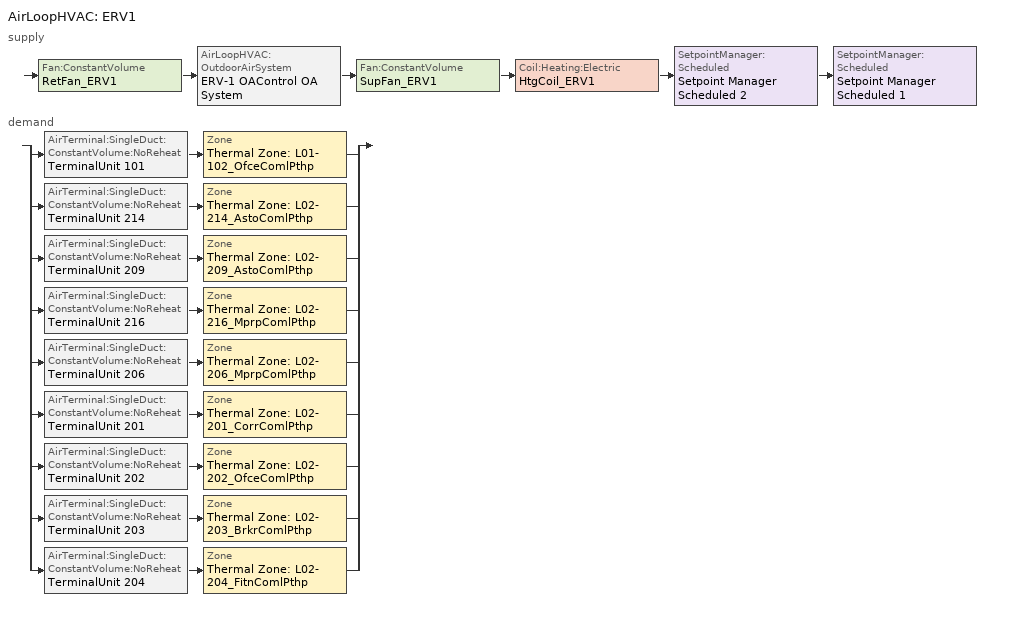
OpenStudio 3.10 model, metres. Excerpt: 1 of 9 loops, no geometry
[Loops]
AirLoopHVAC 'ERV1'
 supply: Fan:ConstantVolume 'RetFan_ERV1' > AirLoopHVAC:OutdoorAirSystem 'ERV-1 OAControl OA System' > Fan:ConstantVolume 'SupFan_ERV1' > Coil:Heating:Electric 'HtgCoil_ERV1' > SetpointManager:Scheduled 'Setpoint Manager Scheduled 2' > SetpointManager:Scheduled 'Setpoint Manager Scheduled 1'
 demand: split
  | AirTerminal:SingleDuct:ConstantVolume:NoReheat 'TerminalUnit 101' > Zone 'Thermal Zone: L01-102_OfceComlPthp'
  | AirTerminal:SingleDuct:ConstantVolume:NoReheat 'TerminalUnit 214' > Zone 'Thermal Zone: L02-214_AstoComlPthp'
  | AirTerminal:SingleDuct:ConstantVolume:NoReheat 'TerminalUnit 209' > Zone 'Thermal Zone: L02-209_AstoComlPthp'
  | AirTerminal:SingleDuct:ConstantVolume:NoReheat 'TerminalUnit 216' > Zone 'Thermal Zone: L02-216_MprpComlPthp'
  | AirTerminal:SingleDuct:ConstantVolume:NoReheat 'TerminalUnit 206' > Zone 'Thermal Zone: L02-206_MprpComlPthp'
  | AirTerminal:SingleDuct:ConstantVolume:NoReheat 'TerminalUnit 201' > Zone 'Thermal Zone: L02-201_CorrComlPthp'
  | AirTerminal:SingleDuct:ConstantVolume:NoReheat 'TerminalUnit 202' > Zone 'Thermal Zone: L02-202_OfceComlPthp'
  | AirTerminal:SingleDuct:ConstantVolume:NoReheat 'TerminalUnit 203' > Zone 'Thermal Zone: L02-203_BrkrComlPthp'
  | AirTerminal:SingleDuct:ConstantVolume:NoReheat 'TerminalUnit 204' > Zone 'Thermal Zone: L02-204_FitnComlPthp'
[Sizing:Zone] Zone Cooling Design Supply Air Temperature Input Method=TemperatureDifference; Zone Cooling Design Supply Air Temperature {C}=14; Zone Cooling Design Supply Air Temperature Difference {deltaC}=11.1111; Zone Heating Design Supply Air Temperature Input Method=TemperatureDifference; Zone Heating Design Supply Air Temperature {C}=40; Zone Heating Design Supply Air Temperature Difference {deltaC}=13.8889; Zone Cooling Design Supply Air Humidity Ratio {kg-H2O/kg-air}=0.0085; Zone Heating Design Supply Air Humidity Ratio {kg-H2O/kg-air}=0.008; Zone Heating Sizing Factor=1; Zone Cooling Sizing Factor=1; Cooling Design Air Flow Method=DesignDay; Cooling Minimum Air Flow per Zone Floor Area {m3/s-m2}=0; Cooling Minimum Air Flow {m3/s}=0; Cooling Minimum Air Flow Fraction=0; Heating Design Air Flow Method=DesignDay; Heating Maximum Air Flow per Zone Floor Area {m3/s-m2}=0; Heating Maximum Air Flow {m3/s}=0; Heating Maximum Air Flow Fraction=0; Account for Dedicated Outdoor Air System=No; Dedicated Outdoor Air System Control Strategy=NeutralSupplyAir; Dedicated Outdoor Air Low Setpoint Temperature for Design {C}=autosize; Dedicated Outdoor Air High Setpoint Temperature for Design {C}=autosize; Zone Load Sizing Method=Sensible Load Only No Latent Load; Zone Latent Cooling Design Supply Air Humidity Ratio Input Method=HumidityRatioDifference; Zone Cooling Design Supply Air Humidity Ratio Difference {kgWater/kgDryAir}=0.005; Zone Latent Heating Design Supply Air Humidity Ratio Input Method=HumidityRatioDifference; Zone Humidification Design Supply Air Humidity Ratio Difference {kgWater/kgDryAir}=0.005; Sizing Option=Coincident
Thermal Zone: L02-216_MprpComlPthp; Thermal Zone: L02-204_FitnComlPthp
[Zone equipment]
Thermal Zone: L02-216_MprpComlPthp: TerminalUnit 216, HP4
Thermal Zone: L02-204_FitnComlPthp: TerminalUnit 204, HP2/3
[SetpointManager:Scheduled] Control Variable=Temperature
Name | Schedule | Setpoint Node or NodeList
Setpoint Manager Scheduled 1 | ERV1 Cooling SP Schedule | ERV1 OS Generated Outlet Duct Outlet Node
Setpoint Manager Scheduled 2 | ERV1 Heating SP Schedule | HtgCoil_ERV1 Outlet Node
[AirLoopHVAC]
ERV1: Availability Schedule=GLBHHVAC; Design Supply Air Flow Rate {m3/s}=0.726799; Design Return Air Flow Fraction of Supply Air Flow=1
[Sizing:System]
ERV1: Central Heating Maximum System Air Flow Ratio=1; Preheat Design Temperature {C}=5.68434e-14; Preheat Design Humidity Ratio {kg-H2O/kg-Air}=0; Precool Design Temperature {C}=5.68434e-14; Precool Design Humidity Ratio {kg-H2O/kg-Air}=0; Central Cooling Design Supply Air Temperature {C}=12.8; Central Heating Design Supply Air Temperature {C}=32.2222; Sizing Option=Coincident; 100% Outdoor Air in Cooling=No; 100% Outdoor Air in Heating=No; Central Cooling Design Supply Air Humidity Ratio {kg-H2O/kg-Air}=0.0085; Central Heating Design Supply Air Humidity Ratio {kg-H2O/kg-Air}=0.008; Zone Maximum Outdoor Air Fraction=1; Cooling Supply Air Flow Rate Per Floor Area {m3/s-m2}=0.00996765; Cooling Fraction of Autosized Cooling Supply Air Flow Rate=1; Cooling Supply Air Flow Rate Per Unit Cooling Capacity {m3/s-W}=3.94755e-05; Heating Supply Air Flow Rate Per Floor Area {m3/s-m2}=0.00996765; Heating Fraction of Autosized Heating Supply Air Flow Rate=1; Heating Fraction of Autosized Cooling Supply Air Flow Rate=1; Heating Supply Air Flow Rate Per Unit Heating Capacity {m3/s-W}=3.15882e-05; Cooling Design Capacity Method=CoolingDesignCapacity; Cooling Design Capacity {W}=autosize; Cooling Design Capacity Per Floor Area {W/m2}=234.7; Fraction of Autosized Cooling Design Capacity=1; Heating Design Capacity Method=HeatingDesignCapacity; Heating Design Capacity {W}=autosize; Heating Design Capacity Per Floor Area {W/m2}=157; Fraction of Autosized Heating Design Capacity=1; Central Cooling Capacity Control Method=OnOff; Occupant Diversity=autosize
[Fan:ConstantVolume] Availability Schedule=Always On Discrete; Fan Total Efficiency=0.55575; Pressure Rise {Pa}=455.94; Maximum Flow Rate {m3/s}=0.726799; Motor Efficiency=0.855; Motor In Airstream Fraction=1
SupFan_ERV1; RetFan_ERV1
[Coil:Heating:Electric] Availability Schedule=Always On Discrete
Name | Nominal Capacity {W}
HtgCoil_ERV1 | 14999.4
CoilHtg_SuppHt_HP2/3 | 9622.11
[Coil:Cooling:DX:SingleSpeed]
CoilClg_HP2/3: Availability Schedule=Always On Discrete; Rated Total Cooling Capacity {W}=13698.2; Rated Sensible Heat Ratio=autosize; Rated COP {W/W}=4.58631; Rated Air Flow Rate {m3/s}=0.471947; Rated Evaporator Fan Power Per Volume Flow Rate 2017 {W/(m3/s)}=773.3; Rated Evaporator Fan Power Per Volume Flow Rate 2023 {W/(m3/s)}=934.4; Total Cooling Capacity Function of Temperature Curve=CoilClgDXQRatio_fTwbToadbSI; Total Cooling Capacity Function of Flow Fraction Curve=CoilClgDXSnglQRatio_fCFMRatio; Energy Input Ratio Function of Temperature Curve=CoilClgDXSEEREIR_fTwbToadbSI-9; Energy Input Ratio Function of Flow Fraction Curve=CoilClgDXSnglEIRRatio_fCFMRatio; Part Load Fraction Correlation Curve=CoilClgDXSEEREIRRatio_fQFrac; Minimum Outdoor Dry-Bulb Temperature for Compressor Operation {C}=-25; Nominal Time for Condensate Removal to Begin {s}=0; Ratio of Initial Moisture Evaporation Rate and Steady State Latent Capacity=0; Maximum Cycling Rate {cycles/hr}=0; Latent Capacity Time Constant {s}=0; Condenser Type=AirCooled; Evaporative Condenser Effectiveness=0.9; Evaporative Condenser Air Flow Rate {m3/s}=autosize; Evaporative Condenser Pump Rated Power Consumption {W}=autosize; Crankcase Heater Capacity {W}=0; Maximum Outdoor Dry-Bulb Temperature for Crankcase Heater Operation {C}=10; Basin Heater Capacity {W/K}=0; Basin Heater Setpoint Temperature {C}=2
[Controller:OutdoorAir]
ERV-1 OAControl: Minimum Outdoor Air Flow Rate {m3/s}=0.726799; Maximum Outdoor Air Flow Rate {m3/s}=0.726799; Economizer Control Type=NoEconomizer; Economizer Control Action Type=ModulateFlow; Economizer Maximum Limit Enthalpy {J/kg}=64000; Lockout Type=NoLockout; Minimum Limit Type=ProportionalMinimum; Minimum Outdoor Air Schedule=Always On Discrete; Controller Mechanical Ventilation=ERV-1 OAControl Mech Vent Controller; High Humidity Control=No; High Humidity Outdoor Air Flow Ratio=1; Control High Indoor Humidity Based on Outdoor Humidity Ratio=Yes; Heat Recovery Bypass Control Type=BypassWhenWithinEconomizerLimits; Economizer Operation Staging=InterlockedWithMechanicalCooling
[Controller:MechanicalVentilation]
ERV-1 OAControl Mech Vent Controller: Availability Schedule=Always On Discrete
[AirLoopHVAC:OutdoorAirSystem]
ERV-1 OAControl OA System: Controller=ERV-1 OAControl
[AirTerminal:SingleDuct:ConstantVolume:NoReheat] Availability Schedule=Always On Discrete
Name | Maximum Air Flow Rate {m3/s}
TerminalUnit 101 | 0.0589934
TerminalUnit 214; TerminalUnit 209 | 0.054274
TerminalUnit 216 | 0.0377558
TerminalUnit 206 | 0.0117987
TerminalUnit 201 | 0.0424753
TerminalUnit 202 | 0.0165182
TerminalUnit 203 | 0.0306766
TerminalUnit 204 | 0.420033
[Fan:OnOff]
Fan_HP2/3: Availability Schedule=Always On Discrete; Fan Total Efficiency=0.4; Pressure Rise {Pa}=84.7963; Maximum Flow Rate {m3/s}=0.471947; Motor Efficiency=0.8; Motor In Airstream Fraction=1; Fan Power Ratio Function of Speed Ratio Curve=Fan On Off Power Curve 2; Fan Efficiency Ratio Function of Speed Ratio Curve=Fan On Off Efficiency Curve 2
[Coil:Heating:DX:SingleSpeed]
CoilHtg_HP2/3: Availability Schedule=Always On Discrete; Rated Total Heating Capacity {W}=13498.8; Rated COP {W/W}=4.71585; Rated Air Flow Rate {m3/s}=0.471947; Rated Supply Fan Power Per Volume Flow Rate 2017 {W/(m3/s)}=773.3; Rated Supply Fan Power Per Volume Flow Rate 2023 {W/(m3/s)}=934.4; Total Heating Capacity Function of Temperature Curve=CoilHtgHPQRatio_fToadbSI; Total Heating Capacity Function of Flow Fraction Curve=CoilHtgHPQRatio_fCFMRatio; Energy Input Ratio Function of Temperature Curve=CoilHtgHPEIRRatio_fToadbSI; Energy Input Ratio Function of Flow Fraction Curve=CoilHtgHPEIRRatio_fCFMRatio; Part Load Fraction Correlation Curve=CoilHtgHPEIRRatio_fQFrac; Defrost Energy Input Ratio Function of Temperature Curve=CoilHtg_HP2/3 Defrost Curve; Minimum Outdoor Dry-Bulb Temperature for Compressor Operation {C}=-20; Maximum Outdoor Dry-Bulb Temperature for Defrost Operation {C}=4.44444; Crankcase Heater Capacity {W}=37.3317; Maximum Outdoor Dry-Bulb Temperature for Crankcase Heater Operation {C}=10; Defrost Strategy=ReverseCycle; Defrost Control=Timed; Defrost Time Period Fraction=0.058333; Resistive Defrost Heater Capacity {W}=2000
[ZoneHVAC:PackagedTerminalHeatPump]
HP2/3: Availability Schedule=AllOnHVACAvail; Supply Air Flow Rate During Cooling Operation {m3/s}=0.471947; Supply Air Flow Rate During Heating Operation {m3/s}=0.471947; Supply Air Flow Rate When No Cooling or Heating is Needed {m3/s}=0.471947; No Load Supply Air Flow Rate Control Set To Low Speed=Yes; Outdoor Air Flow Rate During Cooling Operation {m3/s}=0; Outdoor Air Flow Rate During Heating Operation {m3/s}=0; Outdoor Air Flow Rate When No Cooling or Heating is Needed {m3/s}=0; Supply Air Fan=Fan_HP2/3; Heating Coil=CoilHtg_HP2/3; Minimum Outdoor Dry-Bulb Temperature for Compressor Operation {C}=-20; Cooling Coil=CoilClg_HP2/3; Supplemental Heating Coil=CoilHtg_SuppHt_HP2/3; Maximum Supply Air Temperature from Supplemental Heater {C}=35; Maximum Outdoor Dry-Bulb Temperature for Supplemental Heater Operation {C}=5.68434e-14; Supply Air Fan Operating Mode Schedule=CyclingHVACAvail
[Curve:Biquadratic]
Name | Coefficient1 Constant | Coefficient2 x | Coefficient3 x**2 | Coefficient4 y | Coefficient5 y**2 | Coefficient6 x*y | Minimum Value of x | Maximum Value of x | Minimum Value of y | Maximum Value of y
CoilClgDXQRatio_fTwbToadbSI | 0.86779 | 0.014245 | 0.000554 | -0.007569 | 3.2e-05 | -0.000191 | 13.89 | 25 | 23.89 | 46.11
CoilHtg_HP2/3 Defrost Curve | 1 | 0 | 0 | 0 | 0 | 0 | 0 | 1 | 0 | 1
[Curve:Cubic]
Name | Coefficient1 Constant | Coefficient2 x | Coefficient3 x**2 | Coefficient4 x**3 | Minimum Value of x | Maximum Value of x | Minimum Curve Output | Maximum Curve Output
CoilClgDXSEEREIRRatio_fQFrac | 1 | 0 | 0 | 0 | 0.7 | 1
CoilHtgHPQRatio_fToadbSI | 0.729009 | 0.031928 | 0.000136 | -9e-06 | 0 | 10 | 0.17 | 1.05
CoilHtgHPEIRRatio_fToadbSI | 1.21829 | -0.036117 | 0.00142 | -2.7e-05 | 0 | 10 | 0.97 | 3.18
Fan On Off Efficiency Curve 2 | 1 | 0 | 0 | 0 | 0 | 1
[Curve:Quadratic] Minimum Value of x=0
Name | Coefficient1 Constant | Coefficient2 x | Coefficient3 x**2 | Maximum Value of x | Minimum Curve Output | Maximum Curve Output
CoilClgDXSnglQRatio_fCFMRatio | 0.8 | 0.2 | 0 | 100 | 0.8
CoilClgDXSnglEIRRatio_fCFMRatio | 1.156 | -0.1816 | 0.0256 | 100
CoilHtgHPQRatio_fCFMRatio | 0.84 | 0.16 | 0 | 100 | 0.84
CoilHtgHPEIRRatio_fQFrac | 0.85 | 0.15 | 0 | 1 | 0.85 | 1
CoilHtgHPEIRRatio_fCFMRatio | 1.3824 | -0.4336 | 0.0512 | 1
[Table:MultiVariableLookup]
CoilClgDXSEEREIR_fTwbToadbSI-9: EvaluateCurveToLimits, BiQuadratic, 1, Temperature, Temperature, Dimensionless, 2, 19.44, 35, 1, 19.44, 27.78, 0.545262, 19.44, 43.33, 1.1971, 13.89, 35, 1.16587, 13.89, 27.78, 0.646617, 13.89, 43.33, 1.39056, 25, 35, 0.882822, 25, 27.78, 0.473991, 25, 43.33, 1.06037
[Schedule:Day]
GLBHWinHVACWD; GLBHWinHVACFri; GLBHWinHVACSat: 1, 0, 0, 2, 0, 0, 3, 0, 0, 4, 0, 0, 5, 0, 0, 6, 0, 0, 7, 0, 0, 8, 0, 0, 9, 0, 0, 10, 0, 0, 11, 0, 0, 12, 0, 0, 13, 0, 0, 14, 0, 1, 15, 0, 1, 16, 0, 1, 17, 0, 1, 18, 0, 1, 19, 0, 1, 20, 0, 1, 21, 0, 0, 22, 0, 0, 23, 0, 0, 24, 0, 0
GLBHWinHVACSun; CyclingHVACAvailAll: 1, 0, 0, 2, 0, 0, 3, 0, 0, 4, 0, 0, 5, 0, 0, 6, 0, 0, 7, 0, 0, 8, 0, 0, 9, 0, 0, 10, 0, 0, 11, 0, 0, 12, 0, 0, 13, 0, 0, 14, 0, 0, 15, 0, 0, 16, 0, 0, 17, 0, 0, 18, 0, 0, 19, 0, 0, 20, 0, 0, 21, 0, 0, 22, 0, 0, 23, 0, 0, 24, 0, 0
GLBHSpFaHVACWD; GLBHSpFaHVACFri: 1, 0, 0, 2, 0, 0, 3, 0, 0, 4, 0, 0, 5, 0, 1, 6, 0, 1, 7, 0, 1, 8, 0, 1, 9, 0, 1, 10, 0, 1, 11, 0, 1, 12, 0, 1, 13, 0, 1, 14, 0, 1, 15, 0, 1, 16, 0, 1, 17, 0, 1, 18, 0, 1, 19, 0, 1, 20, 0, 0, 21, 0, 0, 22, 0, 0, 23, 0, 0, 24, 0, 0
GLBHSpFaHVACSat; GLBHSpFaHVACSun: 1, 0, 0, 2, 0, 0, 3, 0, 0, 4, 0, 0, 5, 0, 0, 6, 0, 1, 7, 0, 1, 8, 0, 1, 9, 0, 1, 10, 0, 1, 11, 0, 1, 12, 0, 0, 13, 0, 0, 14, 0, 0, 15, 0, 0, 16, 0, 0, 17, 0, 0, 18, 0, 0, 19, 0, 0, 20, 0, 0, 21, 0, 0, 22, 0, 0, 23, 0, 0, 24, 0, 0
GLBHSumHVACWD: 1, 0, 0, 2, 0, 0, 3, 0, 0, 4, 0, 0, 5, 0, 1, 6, 0, 1, 7, 0, 1, 8, 0, 1, 9, 0, 1, 10, 0, 1, 11, 0, 1, 12, 0, 1, 13, 0, 1, 14, 0, 1, 15, 0, 1, 16, 0, 1, 17, 0, 1, 18, 0, 1, 19, 0, 1, 20, 0, 1, 21, 0, 0, 22, 0, 0, 23, 0, 0, 24, 0, 0
GLBHSumHVACFri: 1, 0, 0, 2, 0, 0, 3, 0, 0, 4, 0, 0, 5, 0, 1, 6, 0, 1, 7, 0, 1, 8, 0, 1, 9, 0, 1, 10, 0, 1, 11, 0, 1, 12, 0, 1, 13, 0, 1, 14, 0, 1, 15, 0, 1, 16, 0, 1, 17, 0, 1, 18, 0, 1, 19, 0, 0, 20, 0, 0, 21, 0, 0, 22, 0, 0, 23, 0, 0, 24, 0, 0
GLBHSumHVACSat; GLBHSumHVACSun: 1, 0, 0, 2, 0, 0, 3, 0, 0, 4, 0, 0, 5, 0, 0, 6, 0, 1, 7, 0, 1, 8, 0, 1, 9, 0, 1, 10, 0, 1, 11, 0, 1, 12, 0, 1, 13, 0, 1, 14, 0, 0, 15, 0, 0, 16, 0, 0, 17, 0, 0, 18, 0, 0, 19, 0, 0, 20, 0, 0, 21, 0, 0, 22, 0, 0, 23, 0, 0, 24, 0, 0
AllOnHVACAvailDay: 1, 0, 1, 2, 0, 1, 3, 0, 1, 4, 0, 1, 5, 0, 1, 6, 0, 1, 7, 0, 1, 8, 0, 1, 9, 0, 1, 10, 0, 1, 11, 0, 1, 12, 0, 1, 13, 0, 1, 14, 0, 1, 15, 0, 1, 16, 0, 1, 17, 0, 1, 18, 0, 1, 19, 0, 1, 20, 0, 1, 21, 0, 1, 22, 0, 1, 23, 0, 1, 24, 0, 1
ERV1 Cooling SP Schedule Day Schedule; ERV1 Heating SP Schedule Day Schedule: 24, 0, 15.5556
[Schedule:Week]
GLBHWinHVACWk: GLBHWinHVACSun, GLBHWinHVACWD, GLBHWinHVACWD, GLBHWinHVACWD, GLBHWinHVACWD, GLBHWinHVACFri, GLBHWinHVACSat, GLBHWinHVACSun, AllOnHVACAvailDay, AllOnHVACAvailDay, GLBHWinHVACSun, GLBHWinHVACSun
GLBHSpFaHVACWk: GLBHSpFaHVACSun, GLBHSpFaHVACWD, GLBHSpFaHVACWD, GLBHSpFaHVACWD, GLBHSpFaHVACWD, GLBHSpFaHVACFri, GLBHSpFaHVACSat, GLBHSpFaHVACSun, AllOnHVACAvailDay, AllOnHVACAvailDay, GLBHSpFaHVACSun, GLBHSpFaHVACSun
GLBHSumHVACWk: GLBHSumHVACSun, GLBHSumHVACWD, GLBHSumHVACWD, GLBHSumHVACWD, GLBHSumHVACWD, GLBHSumHVACFri, GLBHSumHVACSat, GLBHSumHVACSun, AllOnHVACAvailDay, AllOnHVACAvailDay, GLBHSumHVACSun, GLBHSumHVACSun
AllOnHVACAvailWk: AllOnHVACAvailDay, AllOnHVACAvailDay, AllOnHVACAvailDay, AllOnHVACAvailDay, AllOnHVACAvailDay, AllOnHVACAvailDay, AllOnHVACAvailDay, AllOnHVACAvailDay, AllOnHVACAvailDay, AllOnHVACAvailDay, AllOnHVACAvailDay, AllOnHVACAvailDay
CyclingHVACAvailWk: CyclingHVACAvailAll, CyclingHVACAvailAll, CyclingHVACAvailAll, CyclingHVACAvailAll, CyclingHVACAvailAll, CyclingHVACAvailAll, CyclingHVACAvailAll, CyclingHVACAvailAll, CyclingHVACAvailAll, CyclingHVACAvailAll, CyclingHVACAvailAll, CyclingHVACAvailAll
[Schedule:Year]
GLBHHVAC: 1, 15, GLBHWinHVACWk, 6, 15, GLBHSpFaHVACWk, 9, 15, GLBHSumHVACWk, 11, 15, GLBHSpFaHVACWk, 12, 31, GLBHWinHVACWk
CyclingHVACAvail: 12, 31, CyclingHVACAvailWk
AllOnHVACAvail: 12, 31, AllOnHVACAvailWk
[Schedule:Ruleset]
Name | Default Day Schedule
ERV1 Cooling SP Schedule | ERV1 Cooling SP Schedule Day Schedule
ERV1 Heating SP Schedule | ERV1 Heating SP Schedule Day Schedule
[Schedule:Constant]
Always On Discrete: Value=1
[Curve:Exponent]
Fan On Off Power Curve 2: Coefficient1 Constant=1; Coefficient2 Constant=0; Coefficient3 Constant=0; Minimum Value of x=0; Maximum Value of x=1
